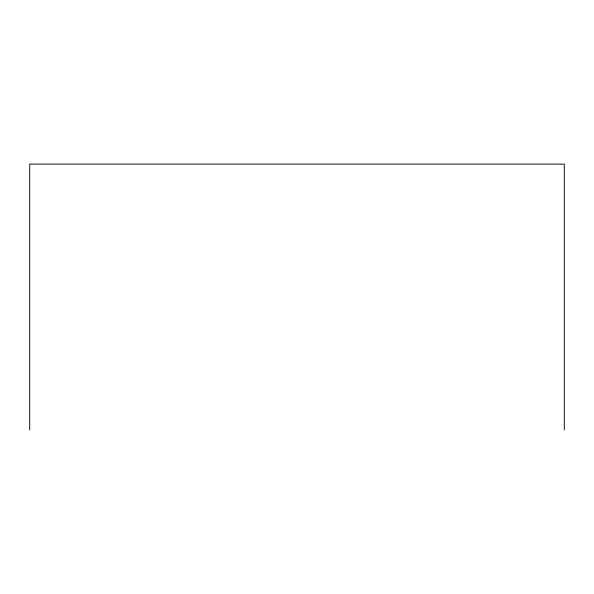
<?xml version="1.0" encoding="UTF-8"?>
<svg xmlns="http://www.w3.org/2000/svg" width="594" height="594" viewBox="0 0 594 594"><rect width="100%" height="100%" fill="white"/><g stroke="black" fill="none" stroke-linecap="round" stroke-linejoin="round"><path stroke-width="0.89" d="M564.3 429.893L564.3 164.107L29.7 164.107L29.7 429.893"/></g></svg>
